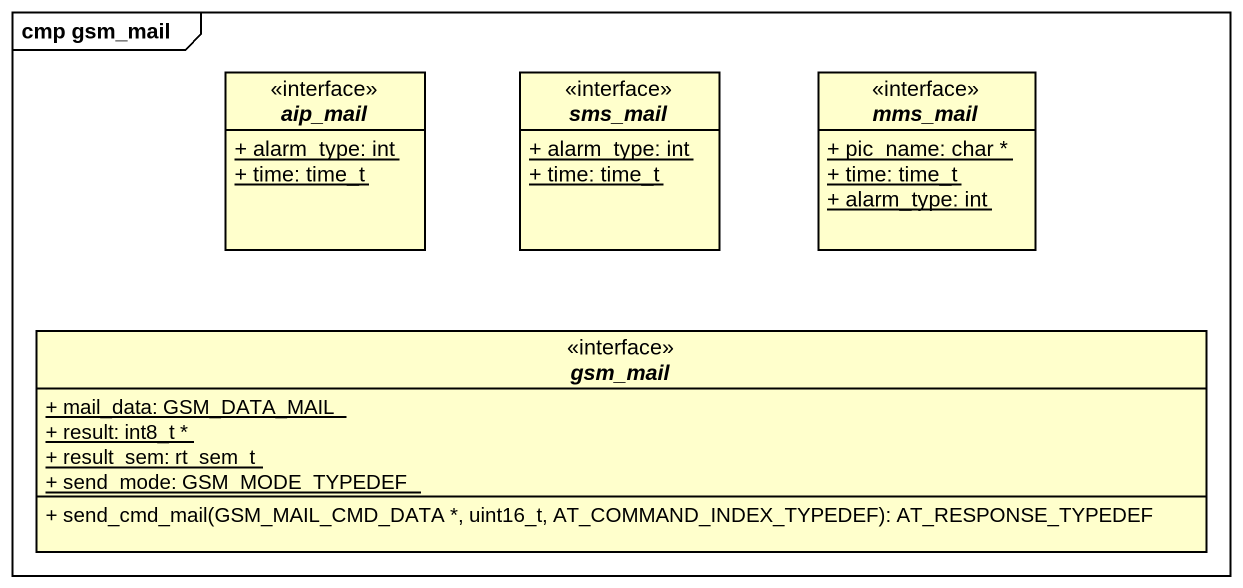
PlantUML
@startuml
mainframe cmp gsm_mail
hide circle
hide empty members
skinparam classAttributeIconSize 0
interface aip_mail <<interface>> {
  {static} + alarm_type: int
  {static} + time: time_t
}
interface sms_mail <<interface>> {
  {static} + alarm_type: int
  {static} + time: time_t
}
interface mms_mail <<interface>> {
  {static} + pic_name: char *
  {static} + time: time_t
  {static} + alarm_type: int
}
interface gsm_mail <<interface>> {
  {static} + mail_data: GSM_DATA_MAIL
  {static} + result: int8_t *
  {static} + result_sem: rt_sem_t
  {static} + send_mode: GSM_MODE_TYPEDEF
  + send_cmd_mail(GSM_MAIL_CMD_DATA *, uint16_t, AT_COMMAND_INDEX_TYPEDEF): AT_RESPONSE_TYPEDEF
}
@enduml
